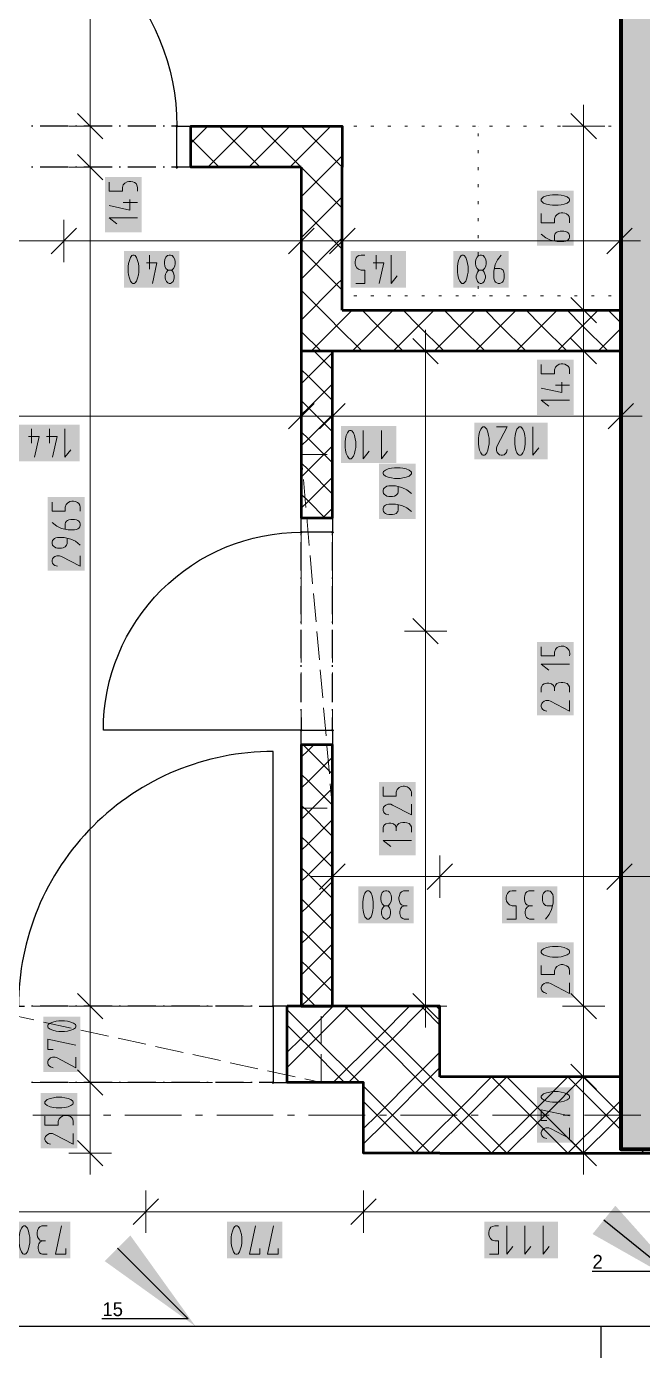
# Model space of a CAD drawing. Header units: millimetres. Extents: x 0 to 594, y 0 to 420.
# Drawn here: x 388.53 to 410.86, y 246.69 to 294.66 of the extents above; entities that cross this region are included whole.
import ezdxf
from ezdxf import colors
from ezdxf.entities.mleader import LeaderData, LeaderLine
from ezdxf.math import Vec2, Vec3

# ---------------------------------------------------------------- set-up
doc = ezdxf.new("R2010")
doc.units = ezdxf.units.MM
doc.header["$LTSCALE"] = 8
for name, color, linetype in [('PDF_Dvere', 7, 'Continuous'), ('PDF_Koty delkove', 7, 'Continuous'), ('PDF_Nabytek', 7, 'Continuous'), ('PDF_Osy hlavni', 7, 'Continuous'), ('PDF_Preklady', 7, 'Continuous'), ('PDF_Pricky zdene', 7, 'Continuous'), ('PDF_Steny akusticke', 7, 'Continuous'), ('PDF_Steny obvodove nosne', 7, 'Continuous'), ('RED_2.5mm^2', 1, 'Continuous'), ('SYMS', 7, 'Continuous')]:
    doc.layers.add(name, color=color, linetype=linetype)

msp = doc.modelspace()

# ---------------------------------------------------------------- linework, layer by layer
at = {"layer": 'PDF_Dvere', "lineweight": 25}
for points in [[(385.782, 291.046), (385.782, 299.246, -0.414214), (393.982, 291.046), (393.788, 291.046)], [(398.492, 269.621), (398.492, 269.163), (391.317, 269.163, -0.414214), (398.492, 276.338)], [(396.966, 259.169), (397.467, 259.169), (397.467, 268.394, 0.414214), (388.242, 259.169), (388.458, 259.169)]]:
    msp.add_lwpolyline(points, format="xyb", dxfattribs=at)
for points in [[(388.766, 291.046), (388.714, 291.046)], [(390.047, 291.046), (389.022, 291.046)], [(390.354, 291.046), (390.303, 291.046)], [(391.636, 291.046), (390.611, 291.046)], [(391.943, 291.046), (391.892, 291.046)], [(393.224, 291.046), (392.199, 291.046)], [(393.532, 291.046), (393.481, 291.046)], [(388.766, 289.56), (388.714, 289.56)], [(390.047, 289.56), (389.022, 289.56)], [(390.354, 289.56), (390.303, 289.56)], [(391.636, 289.56), (390.611, 289.56)], [(391.943, 289.56), (391.892, 289.56)], [(393.224, 289.56), (392.199, 289.56)], [(393.532, 289.56), (393.481, 289.56)], [(393.982, 289.56), (393.788, 289.56)], [(398.492, 276.233), (398.492, 276.284)], [(398.492, 274.951), (398.492, 275.976)], [(399.62, 276.233), (399.62, 276.284)], [(399.62, 274.951), (399.62, 275.976)], [(398.492, 274.644), (398.492, 274.695)], [(398.492, 273.363), (398.492, 274.388)], [(399.62, 274.644), (399.62, 274.695)], [(399.62, 273.363), (399.62, 274.388)], [(398.492, 273.055), (398.492, 273.106)], [(399.62, 273.055), (399.62, 273.106)], [(398.492, 271.774), (398.492, 272.799)], [(399.62, 271.774), (399.62, 272.799)], [(398.492, 271.466), (398.492, 271.518)], [(399.62, 271.466), (399.62, 271.518)], [(398.492, 270.185), (398.492, 271.21)], [(399.62, 270.185), (399.62, 271.21)], [(398.492, 269.878), (398.492, 269.929)], [(399.62, 269.878), (399.62, 269.929)], [(399.62, 269.163), (399.62, 269.621)], [(388.766, 259.169), (388.714, 259.169)], [(390.047, 259.169), (389.022, 259.169)], [(390.354, 259.169), (390.303, 259.169)], [(391.636, 259.169), (390.611, 259.169)], [(391.943, 259.169), (391.892, 259.169)], [(393.224, 259.169), (392.199, 259.169)], [(393.532, 259.169), (393.481, 259.169)], [(394.813, 259.169), (393.788, 259.169)], [(395.121, 259.169), (395.069, 259.169)], [(396.402, 259.169), (395.377, 259.169)], [(396.709, 259.169), (396.658, 259.169)], [(388.766, 256.401), (388.714, 256.401)], [(390.047, 256.401), (389.022, 256.401)], [(390.354, 256.401), (390.303, 256.401)], [(391.636, 256.401), (390.611, 256.401)], [(391.943, 256.401), (391.892, 256.401)], [(393.224, 256.401), (392.199, 256.401)], [(393.532, 256.401), (393.481, 256.401)], [(394.813, 256.401), (393.788, 256.401)], [(395.121, 256.401), (395.069, 256.401)], [(396.402, 256.401), (395.377, 256.401)], [(396.709, 256.401), (396.658, 256.401)], [(397.467, 256.401), (396.966, 256.401)]]:
    msp.add_lwpolyline(points, dxfattribs=at)
for points in [[(394.494, 289.56), (393.982, 289.56), (393.982, 291.046), (394.494, 291.046)], [(399.62, 276.85), (399.62, 276.338), (398.492, 276.338), (398.492, 276.85)], [(399.62, 269.163), (399.62, 268.65), (398.492, 268.65), (398.492, 269.163)], [(397.467, 256.401), (397.98, 256.401), (397.98, 259.169), (397.467, 259.169)]]:
    msp.add_lwpolyline(points, close=True, dxfattribs=at)
at = {"layer": 'PDF_Dvere', "lineweight": 25, "transparency": 33554559}
for points in [[(394.046, 291.046), (393.982, 290.982), (393.982, 291.11), (393.918, 291.046)], [(394.046, 289.56), (393.982, 289.496), (393.982, 289.624), (393.918, 289.56)], [(398.492, 276.273), (398.428, 276.338), (398.556, 276.338), (398.492, 276.402)], [(399.62, 276.273), (399.556, 276.338), (399.684, 276.338), (399.62, 276.402)], [(398.492, 269.099), (398.428, 269.163), (398.556, 269.163), (398.492, 269.227)], [(399.62, 269.099), (399.556, 269.163), (399.684, 269.163), (399.62, 269.227)], [(397.531, 259.169), (397.467, 259.105), (397.467, 259.233), (397.403, 259.169)], [(397.531, 256.401), (397.467, 256.337), (397.467, 256.466), (397.403, 256.401)]]:
    msp.add_solid(points, dxfattribs=at)
at = {"layer": 'PDF_Koty delkove', "lineweight": 18}
for points in [[(390.838, 253.839), (390.838, 256.401), (390.838, 259.169), (390.838, 261.649), (390.838, 289.56), (390.838, 291.046), (390.838, 340.194), (390.838, 344.089), (390.838, 360.489)], [(408.727, 291.046), (408.727, 291.815)], [(391.299, 290.585), (390.377, 291.507)], [(409.188, 290.585), (408.266, 291.507)], [(391.607, 291.046), (390.838, 291.046), (390.069, 291.046)], [(409.496, 291.046), (408.727, 291.046), (407.958, 291.046)], [(408.727, 253.839), (408.727, 256.606), (408.727, 259.169), (408.727, 282.897), (408.727, 284.384), (408.727, 291.046)], [(391.299, 289.099), (390.377, 290.021)], [(391.607, 289.56), (390.838, 289.56), (390.069, 289.56)], [(391.528, 289.02), (391.528, 288.692), (392.006, 288.692), (392.006, 288.829), (392.041, 288.924), (392.092, 288.979), (392.177, 289.033), (392.245, 289.047), (392.313, 289.047), (392.382, 289.033), (392.45, 289.006), (392.501, 288.965), (392.536, 288.911), (392.553, 288.829), (392.553, 288.692)], [(392.28, 288.39), (392.28, 288.007), (391.528, 288.172)], [(392.553, 288.281), (392.041, 288.281)], [(407.19, 287.88), (407.19, 287.551), (407.667, 287.551), (407.667, 287.688), (407.702, 287.784), (407.753, 287.839), (407.838, 287.893), (407.906, 287.907), (407.975, 287.907), (408.043, 287.893), (408.111, 287.866), (408.162, 287.825), (408.197, 287.771), (408.215, 287.688), (408.215, 287.551)], [(390.343, 287.35), (389.421, 286.427)], [(389.882, 287.657), (389.882, 286.888), (389.882, 286.12)], [(392.553, 287.733), (391.528, 287.733), (391.801, 287.515)], [(398.953, 287.35), (398.031, 286.427)], [(398.492, 287.657), (398.492, 286.888), (398.492, 286.12)], [(400.44, 287.35), (399.517, 286.427)], [(399.978, 287.657), (399.978, 286.888), (399.978, 286.12)], [(410.485, 287.35), (409.562, 286.427)], [(410.023, 287.657), (410.023, 286.888), (410.023, 286.12)], [(410.023, 286.888), (404.431, 286.888), (399.978, 286.888), (398.492, 286.888), (389.882, 286.888), (383.732, 286.888)], [(407.36, 287.003), (407.19, 287.141)], [(407.667, 286.894), (407.667, 287.086), (407.685, 287.141), (407.718, 287.182), (407.753, 287.209), (407.804, 287.236), (407.872, 287.25), (408.009, 287.25), (408.077, 287.236), (408.128, 287.209), (408.162, 287.182), (408.197, 287.141), (408.215, 287.086), (408.215, 287.031), (408.197, 286.976), (408.162, 286.935), (408.128, 286.908), (408.077, 286.88), (408.009, 286.866), (407.77, 286.866), (407.531, 286.921), (407.36, 287.003)], [(410.023, 286.888), (410.792, 286.888)], [(392.985, 286.376), (392.985, 285.863)], [(400.467, 285.351), (400.795, 285.351), (400.795, 285.828), (400.658, 285.828), (400.563, 285.863), (400.508, 285.915), (400.453, 286), (400.439, 286.067), (400.439, 286.136), (400.453, 286.205), (400.481, 286.272), (400.522, 286.324), (400.576, 286.358), (400.658, 286.376), (400.795, 286.376)], [(401.206, 286.376), (401.206, 285.863)], [(401.754, 286.376), (401.754, 285.351), (401.972, 285.623)], [(404.152, 285.965), (404.152, 285.76), (404.166, 285.658), (404.193, 285.538), (404.234, 285.436), (404.288, 285.367), (404.316, 285.351), (404.37, 285.351), (404.398, 285.367), (404.453, 285.436), (404.494, 285.538), (404.522, 285.658), (404.536, 285.76), (404.536, 285.965), (404.522, 286.067), (404.494, 286.187), (404.453, 286.29), (404.398, 286.358), (404.37, 286.376), (404.316, 286.376), (404.288, 286.358), (404.234, 286.29), (404.193, 286.187), (404.166, 286.067)], [(405.179, 286.221), (405.138, 286.307), (405.083, 286.358), (405.027, 286.376), (404.973, 286.376), (404.918, 286.358), (404.863, 286.307), (404.823, 286.221), (404.809, 286.136)], [(405.74, 286.376), (405.602, 286.205), (405.52, 286.033), (405.466, 285.795), (405.466, 285.555), (405.48, 285.487), (405.507, 285.436), (405.534, 285.402), (405.575, 285.367), (405.63, 285.351), (405.685, 285.351), (405.74, 285.367), (405.781, 285.402), (405.808, 285.436), (405.836, 285.487), (405.85, 285.555), (405.85, 285.692), (405.836, 285.76), (405.808, 285.828), (405.74, 285.88), (405.685, 285.897), (405.493, 285.897)], [(392.876, 286.102), (393.26, 286.102), (393.095, 285.351)], [(401.096, 286.102), (401.48, 286.102), (401.315, 285.351)], [(404.166, 286.067), (404.152, 285.965)], [(404.809, 286.136), (404.809, 286.067), (404.823, 285.982), (404.863, 285.897), (404.918, 285.846), (404.945, 285.828), (405.055, 285.828), (405.083, 285.846), (405.138, 285.897), (405.179, 285.982), (405.193, 286.067), (405.193, 286.136), (405.179, 286.221)], [(393.697, 285.351), (393.656, 285.367), (393.601, 285.418), (393.574, 285.487), (393.56, 285.555), (393.56, 285.623), (393.574, 285.692), (393.601, 285.76), (393.642, 285.811), (393.669, 285.828)], [(393.78, 285.828), (393.807, 285.811), (393.848, 285.76), (393.875, 285.692), (393.889, 285.623), (393.889, 285.555), (393.875, 285.487), (393.848, 285.418), (393.793, 285.367), (393.752, 285.351), (393.697, 285.351)], [(405.055, 285.828), (405.083, 285.811), (405.124, 285.76), (405.151, 285.692), (405.165, 285.623), (405.165, 285.555), (405.151, 285.487), (405.124, 285.418), (405.069, 285.367), (405.027, 285.351), (404.973, 285.351), (404.932, 285.367), (404.877, 285.418), (404.85, 285.487), (404.836, 285.555), (404.836, 285.623), (404.85, 285.692), (404.877, 285.76), (404.918, 285.811), (404.945, 285.828)], [(409.188, 283.922), (408.266, 284.845)], [(409.496, 284.384), (408.727, 284.384), (407.958, 284.384)], [(402.997, 282.897), (402.997, 283.666)], [(403.458, 282.436), (402.535, 283.359)], [(409.188, 282.436), (408.266, 283.359)], [(403.765, 282.897), (402.997, 282.897), (402.228, 282.897)], [(402.997, 259.169), (402.997, 272.75), (402.997, 282.897)], [(409.496, 282.897), (408.727, 282.897), (407.958, 282.897)], [(407.19, 282.409), (407.19, 282.081), (407.667, 282.081), (407.667, 282.218), (407.702, 282.313), (407.753, 282.368), (407.838, 282.423), (407.906, 282.437), (407.975, 282.437), (408.043, 282.423), (408.111, 282.395), (408.162, 282.354), (408.197, 282.3), (408.215, 282.218), (408.215, 282.081)], [(407.941, 281.779), (407.941, 281.396), (407.19, 281.561)], [(408.215, 281.67), (407.702, 281.67)], [(398.492, 281.308), (398.492, 280.539), (398.492, 279.77)], [(399.62, 281.308), (399.62, 280.539), (399.62, 279.77)], [(408.215, 281.122), (407.19, 281.122), (407.462, 280.904)], [(410.075, 281.308), (410.075, 280.539), (410.075, 279.77)], [(398.953, 281), (398.031, 280.078)], [(400.081, 281), (399.158, 280.078)], [(410.536, 281), (409.613, 280.078)], [(410.075, 280.539), (406.452, 280.539), (399.62, 280.539), (398.492, 280.539), (383.732, 280.539)], [(405.57, 280.151), (405.954, 280.151), (405.597, 279.467), (405.57, 279.398), (405.57, 279.296), (405.597, 279.228), (405.638, 279.177), (405.679, 279.142), (405.734, 279.126), (405.789, 279.126), (405.844, 279.142)], [(406.884, 280.151), (406.884, 279.126), (407.103, 279.398)], [(410.075, 280.539), (410.843, 280.539)], [(388.602, 279.806), (388.986, 279.806), (388.821, 279.055)], [(388.712, 280.08), (388.712, 279.567)], [(389.259, 279.806), (389.643, 279.806), (389.478, 279.055)], [(389.369, 280.08), (389.369, 279.567)], [(389.916, 280.08), (389.916, 279.055), (390.135, 279.327)], [(400.081, 279.615), (400.081, 279.41), (400.095, 279.309), (400.122, 279.189), (400.163, 279.087), (400.217, 279.018), (400.245, 279.001), (400.299, 279.001), (400.327, 279.018), (400.381, 279.087), (400.422, 279.189), (400.45, 279.309), (400.464, 279.41), (400.464, 279.615), (400.45, 279.718), (400.422, 279.838), (400.381, 279.94), (400.327, 280.009), (400.299, 280.026), (400.245, 280.026)], [(400.245, 280.026), (400.217, 280.009), (400.163, 279.94), (400.122, 279.838), (400.095, 279.718), (400.081, 279.615)], [(400.738, 280.026), (400.738, 279.001), (400.956, 279.274)], [(401.395, 280.026), (401.395, 279.001), (401.613, 279.274)], [(405.844, 279.142), (405.885, 279.177), (405.926, 279.228), (405.954, 279.33)], [(402.484, 277.742), (402.313, 277.879), (402.142, 277.961), (401.903, 278.016), (401.663, 278.016), (401.595, 278.002), (401.544, 277.975), (401.51, 277.948), (401.476, 277.906), (401.459, 277.851), (401.459, 277.797), (401.476, 277.742), (401.51, 277.701), (401.544, 277.674), (401.595, 277.646), (401.663, 277.632), (401.8, 277.632), (401.868, 277.646), (401.937, 277.674), (401.988, 277.742)], [(401.988, 277.742), (402.005, 277.797), (402.005, 277.989)], [(389.456, 277.432), (389.456, 277.103), (389.934, 277.103), (389.934, 277.24), (389.968, 277.336), (390.02, 277.391), (390.105, 277.445), (390.172, 277.459), (390.241, 277.459), (390.31, 277.445), (390.377, 277.418), (390.429, 277.377), (390.463, 277.323), (390.481, 277.24), (390.481, 277.103)], [(402.484, 277.085), (402.313, 277.222), (402.142, 277.304), (401.903, 277.359), (401.663, 277.359), (401.595, 277.345), (401.544, 277.318), (401.51, 277.29), (401.476, 277.249), (401.459, 277.194), (401.459, 277.14), (401.476, 277.085), (401.51, 277.044), (401.544, 277.017), (401.595, 276.989), (401.663, 276.975), (401.8, 276.975), (401.868, 276.989), (401.937, 277.017), (401.988, 277.085), (402.005, 277.14), (402.005, 277.332)], [(389.934, 276.446), (389.934, 276.638), (389.951, 276.693), (389.985, 276.734), (390.02, 276.761), (390.07, 276.788), (390.139, 276.802), (390.275, 276.802), (390.344, 276.788), (390.395, 276.761), (390.429, 276.734), (390.463, 276.693), (390.481, 276.638), (390.481, 276.583), (390.463, 276.528), (390.429, 276.487), (390.395, 276.46), (390.344, 276.432), (390.275, 276.418), (390.036, 276.418), (389.797, 276.473), (389.626, 276.555), (389.456, 276.693)], [(390.481, 275.871), (390.31, 276.008), (390.139, 276.091), (389.9, 276.145), (389.66, 276.145), (389.592, 276.131), (389.541, 276.104), (389.507, 276.077), (389.472, 276.036), (389.456, 275.981), (389.456, 275.926), (389.472, 275.871), (389.507, 275.83), (389.541, 275.803), (389.592, 275.775), (389.66, 275.761), (389.797, 275.761), (389.865, 275.775), (389.934, 275.803), (389.985, 275.871), (390.002, 275.926), (390.002, 276.118)], [(390.481, 275.488), (390.481, 275.104), (389.797, 275.461), (389.729, 275.488), (389.626, 275.488), (389.558, 275.461), (389.507, 275.42), (389.472, 275.379), (389.456, 275.323), (389.456, 275.269), (389.472, 275.214), (389.507, 275.173), (389.558, 275.132), (389.66, 275.104)], [(403.458, 272.289), (402.535, 273.211)], [(403.765, 272.75), (402.997, 272.75), (402.228, 272.75)], [(408.215, 271.554), (407.19, 271.554), (407.462, 271.335)], [(407.19, 270.541), (407.19, 270.705), (407.206, 270.76), (407.241, 270.814), (407.292, 270.842), (407.394, 270.87), (407.462, 270.87), (407.565, 270.842), (407.633, 270.787), (407.667, 270.705), (407.667, 270.596)], [(408.215, 270.541), (408.215, 270.732), (408.18, 270.801), (408.128, 270.856), (408.043, 270.883), (407.975, 270.897), (407.906, 270.897), (407.821, 270.883), (407.753, 270.856), (407.702, 270.801), (407.667, 270.705)], [(408.215, 270.24), (408.215, 269.856), (407.531, 270.212), (407.462, 270.24), (407.36, 270.24), (407.292, 270.212), (407.241, 270.171), (407.206, 270.13), (407.19, 270.075), (407.19, 270.021), (407.206, 269.966), (407.241, 269.925), (407.292, 269.884), (407.394, 269.856)], [(402.484, 266.48), (402.484, 266.096), (401.8, 266.453), (401.732, 266.48), (401.629, 266.48), (401.562, 266.453), (401.51, 266.412), (401.476, 266.371), (401.459, 266.316), (401.459, 266.261), (401.476, 266.206), (401.51, 266.165), (401.562, 266.124), (401.663, 266.096)], [(401.459, 265.467), (401.459, 265.632), (401.476, 265.687), (401.51, 265.741), (401.562, 265.769), (401.663, 265.796), (401.732, 265.796), (401.834, 265.769), (401.903, 265.714), (401.937, 265.632), (401.937, 265.522)], [(402.484, 265.467), (402.484, 265.659), (402.449, 265.727), (402.398, 265.782), (402.313, 265.809), (402.244, 265.823), (402.176, 265.823), (402.09, 265.809), (402.023, 265.782), (401.972, 265.727), (401.937, 265.632)], [(402.484, 265.166), (401.459, 265.166), (401.732, 264.947)], [(400.081, 264.323), (399.158, 263.4)], [(399.62, 264.63), (399.62, 263.862), (399.62, 263.093)], [(403.976, 264.323), (403.053, 263.4)], [(403.515, 264.63), (403.515, 263.862), (403.515, 263.093)], [(410.485, 264.323), (409.562, 263.4)], [(410.023, 264.63), (410.023, 263.862), (410.023, 263.093)], [(399.62, 263.862), (398.851, 263.862)], [(433.291, 263.862), (432.163, 263.862), (426.69, 263.862), (419.824, 263.862), (414.707, 263.862), (412.176, 263.862), (410.743, 263.862), (410.023, 263.862), (403.515, 263.862), (399.62, 263.862)], [(402.388, 263.349), (402.197, 263.349), (402.128, 263.314), (402.073, 263.263), (402.046, 263.178), (402.032, 263.109), (402.032, 263.041), (402.046, 262.956), (402.073, 262.888), (402.128, 262.837), (402.224, 262.802)], [(405.961, 263.246), (406.002, 263.297), (406.056, 263.332), (406.139, 263.349), (406.276, 263.349)], [(406.933, 263.349), (406.741, 263.349), (406.673, 263.314), (406.618, 263.263), (406.591, 263.178), (406.577, 263.109), (406.577, 263.041), (406.591, 262.956), (406.618, 262.888), (406.673, 262.837), (406.768, 262.802)], [(407.343, 262.819), (407.302, 262.853), (407.275, 262.888), (407.248, 262.938), (407.234, 263.007), (407.234, 263.143), (407.248, 263.212), (407.275, 263.263), (407.302, 263.297), (407.343, 263.332), (407.398, 263.349), (407.453, 263.349), (407.508, 263.332), (407.549, 263.297), (407.576, 263.263), (407.604, 263.212), (407.618, 263.143), (407.618, 262.904), (407.563, 262.665), (407.481, 262.494), (407.343, 262.324)], [(405.947, 262.324), (406.276, 262.324), (406.276, 262.802), (406.139, 262.802), (406.043, 262.837), (405.988, 262.888), (405.934, 262.973), (405.92, 263.041), (405.92, 263.109), (405.934, 263.178), (405.961, 263.246)], [(401.717, 262.46), (401.69, 262.392), (401.635, 262.341), (401.594, 262.324), (401.54, 262.324), (401.498, 262.341), (401.443, 262.392), (401.416, 262.46), (401.402, 262.528), (401.402, 262.597), (401.416, 262.665), (401.443, 262.733), (401.485, 262.784), (401.512, 262.802)], [(401.622, 262.802), (401.649, 262.784), (401.69, 262.733), (401.717, 262.665), (401.731, 262.597), (401.731, 262.528), (401.717, 262.46)], [(402.388, 262.324), (402.224, 262.324), (402.169, 262.341), (402.114, 262.375), (402.087, 262.427), (402.059, 262.528), (402.059, 262.597), (402.087, 262.699), (402.142, 262.768), (402.224, 262.802), (402.333, 262.802)], [(406.933, 262.324), (406.768, 262.324), (406.713, 262.341), (406.659, 262.375), (406.631, 262.427), (406.604, 262.528), (406.604, 262.597), (406.631, 262.699), (406.686, 262.768), (406.768, 262.802), (406.878, 262.802)], [(407.59, 262.802), (407.398, 262.802), (407.343, 262.819)], [(407.804, 261.328), (407.599, 261.328), (407.497, 261.314), (407.377, 261.287), (407.275, 261.246), (407.206, 261.191), (407.19, 261.164), (407.19, 261.109), (407.206, 261.081), (407.275, 261.027), (407.377, 260.986), (407.497, 260.958), (407.599, 260.944), (407.804, 260.944)], [(407.804, 260.944), (407.906, 260.958), (408.026, 260.986), (408.128, 261.027), (408.197, 261.081), (408.215, 261.109), (408.215, 261.164), (408.197, 261.191), (408.128, 261.246), (408.026, 261.287), (407.906, 261.314), (407.804, 261.328)], [(407.19, 260.644), (407.19, 260.315), (407.667, 260.315), (407.667, 260.452), (407.702, 260.548), (407.753, 260.603), (407.838, 260.657), (407.906, 260.671), (407.975, 260.671), (408.043, 260.657), (408.111, 260.63), (408.162, 260.589), (408.197, 260.534), (408.215, 260.452), (408.215, 260.315)], [(408.215, 260.014), (408.215, 259.63), (407.531, 259.987), (407.462, 260.014), (407.36, 260.014), (407.292, 259.987), (407.241, 259.946), (407.206, 259.905), (407.19, 259.849), (407.19, 259.795), (407.206, 259.74), (407.241, 259.699), (407.292, 259.658), (407.394, 259.63)], [(391.299, 258.708), (390.377, 259.63)], [(403.458, 258.708), (402.535, 259.63)], [(409.188, 258.708), (408.266, 259.63)], [(391.607, 259.169), (390.838, 259.169), (390.069, 259.169)], [(403.765, 259.169), (402.997, 259.169), (402.228, 259.169)], [(402.997, 259.169), (402.997, 258.4)], [(409.496, 259.169), (408.727, 259.169), (407.958, 259.169)], [(389.914, 258.634), (389.709, 258.634), (389.608, 258.62), (389.488, 258.593), (389.386, 258.552), (389.317, 258.498), (389.3, 258.47), (389.3, 258.416)], [(389.3, 258.416), (389.317, 258.388), (389.386, 258.334), (389.488, 258.293), (389.608, 258.265), (389.709, 258.251), (389.914, 258.251), (390.017, 258.265), (390.137, 258.293), (390.239, 258.334), (390.308, 258.388), (390.325, 258.416), (390.325, 258.47), (390.308, 258.498), (390.239, 258.552), (390.137, 258.593), (390.017, 258.62), (389.914, 258.634)], [(389.504, 257.594), (389.3, 257.594), (389.3, 257.977), (390.325, 257.759)], [(390.325, 257.32), (390.325, 256.937), (389.642, 257.293), (389.573, 257.32), (389.471, 257.32), (389.403, 257.293), (389.352, 257.252), (389.317, 257.211), (389.3, 257.156), (389.3, 257.102), (389.317, 257.047), (389.352, 257.006), (389.403, 256.964), (389.504, 256.937)], [(391.299, 255.94), (390.377, 256.863)], [(409.188, 256.145), (408.266, 257.068)], [(391.607, 256.401), (390.838, 256.401), (390.069, 256.401)], [(409.496, 256.606), (408.727, 256.606), (407.958, 256.606)], [(407.804, 256.072), (407.599, 256.072), (407.497, 256.058), (407.377, 256.031), (407.275, 255.99), (407.206, 255.935), (407.19, 255.907), (407.19, 255.853), (407.206, 255.825), (407.275, 255.771), (407.377, 255.73), (407.497, 255.702), (407.599, 255.688), (407.804, 255.688), (407.906, 255.702)], [(407.906, 255.702), (408.026, 255.73), (408.128, 255.771), (408.197, 255.825), (408.215, 255.853), (408.215, 255.907), (408.197, 255.935), (408.128, 255.99), (408.026, 256.031), (407.906, 256.058), (407.804, 256.072)], [(389.201, 255.181), (389.201, 254.852), (389.679, 254.852), (389.679, 254.989), (389.713, 255.085), (389.765, 255.14), (389.85, 255.194), (389.917, 255.208), (389.986, 255.208), (390.055, 255.194), (390.122, 255.167), (390.174, 255.126)], [(407.394, 255.031), (407.19, 255.031), (407.19, 255.415), (408.215, 255.196)], [(390.174, 255.126), (390.209, 255.072), (390.226, 254.989), (390.226, 254.852)], [(408.215, 254.758), (408.215, 254.374), (407.531, 254.73), (407.462, 254.758), (407.36, 254.758), (407.292, 254.73), (407.241, 254.689), (407.206, 254.648), (407.19, 254.593), (407.19, 254.539), (407.206, 254.484), (407.241, 254.443), (407.292, 254.402), (407.394, 254.374)], [(390.226, 254.551), (390.226, 254.167), (389.542, 254.524), (389.474, 254.551), (389.371, 254.551), (389.303, 254.524), (389.252, 254.483), (389.217, 254.442), (389.201, 254.387), (389.201, 254.332), (389.217, 254.277), (389.252, 254.236), (389.303, 254.195), (389.405, 254.167)], [(391.299, 253.378), (390.377, 254.3)], [(409.188, 253.378), (408.266, 254.3)], [(391.607, 253.839), (390.838, 253.839), (390.069, 253.839)], [(390.838, 253.839), (390.838, 253.07)], [(409.496, 253.839), (408.727, 253.839), (407.958, 253.839)], [(408.727, 253.839), (408.727, 253.07)], [(392.855, 252.489), (392.855, 251.721), (392.855, 250.952)], [(400.747, 252.489), (400.747, 251.721), (400.747, 250.952)], [(393.316, 252.182), (392.394, 251.259)], [(401.208, 252.182), (400.286, 251.259)], [(412.176, 251.721), (400.747, 251.721), (392.855, 251.721), (385.372, 251.721), (307.678, 251.721), (300.196, 251.721), (292.969, 251.721), (290.356, 251.721), (282.156, 251.721), (280.977, 251.721), (272.777, 251.721), (270.163, 251.721), (263.706, 251.721), (207.024, 251.721)], [(389.277, 251.208), (389.086, 251.208), (389.018, 251.173), (388.963, 251.122), (388.936, 251.037), (388.922, 250.968), (388.922, 250.9), (388.936, 250.815), (388.963, 250.747), (389.018, 250.696)], [(389.962, 250.387), (389.962, 250.183), (389.579, 250.183), (389.797, 251.208)], [(396.993, 250.387), (396.993, 250.183), (396.609, 250.183), (396.828, 251.208)], [(397.266, 250.183), (397.485, 251.208)], [(405.311, 250.183), (405.64, 250.183), (405.64, 250.661), (405.503, 250.661), (405.407, 250.696), (405.352, 250.747), (405.298, 250.832), (405.284, 250.9), (405.284, 250.968), (405.298, 251.037), (405.325, 251.105), (405.366, 251.156), (405.42, 251.191), (405.503, 251.208), (405.64, 251.208)], [(405.941, 251.208), (405.941, 250.183), (406.16, 250.456)], [(406.598, 251.208), (406.598, 250.183), (406.817, 250.456)], [(407.255, 251.208), (407.255, 250.183), (407.474, 250.456)], [(389.277, 250.183), (389.113, 250.183), (389.058, 250.2), (389.004, 250.234), (388.976, 250.286), (388.949, 250.387), (388.949, 250.456), (388.976, 250.558), (389.031, 250.627), (389.113, 250.661), (389.222, 250.661)], [(389.018, 250.696), (389.113, 250.661)], [(397.65, 250.387), (397.65, 250.183), (397.266, 250.183)]]:
    msp.add_lwpolyline(points, dxfattribs=at)
for points in [[(407.804, 288.564), (407.599, 288.564), (407.497, 288.55), (407.377, 288.523), (407.275, 288.482), (407.206, 288.428), (407.19, 288.4), (407.19, 288.345), (407.206, 288.318), (407.275, 288.263), (407.377, 288.222), (407.497, 288.194), (407.599, 288.18), (407.804, 288.18), (407.906, 288.194), (408.026, 288.222), (408.128, 288.263), (408.197, 288.318), (408.215, 288.345), (408.215, 288.4), (408.197, 288.428), (408.128, 288.482), (408.026, 288.523), (407.906, 288.55)], [(392.219, 285.965), (392.219, 285.76), (392.233, 285.658), (392.26, 285.538), (392.301, 285.436), (392.355, 285.367), (392.383, 285.351), (392.438, 285.351), (392.465, 285.367), (392.52, 285.436), (392.561, 285.538), (392.589, 285.658), (392.603, 285.76), (392.603, 285.965), (392.589, 286.067), (392.561, 286.187), (392.52, 286.29), (392.465, 286.358), (392.438, 286.376), (392.383, 286.376), (392.355, 286.358), (392.301, 286.29), (392.26, 286.187), (392.233, 286.067)], [(393.533, 286.136), (393.533, 286.067), (393.547, 285.982), (393.587, 285.897), (393.642, 285.846), (393.669, 285.828), (393.78, 285.828), (393.807, 285.846), (393.862, 285.897), (393.903, 285.982), (393.917, 286.067), (393.917, 286.136), (393.903, 286.221), (393.862, 286.307), (393.807, 286.358), (393.752, 286.376), (393.697, 286.376), (393.642, 286.358), (393.587, 286.307), (393.547, 286.221)], [(404.913, 279.74), (404.913, 279.535), (404.927, 279.433), (404.954, 279.313), (404.995, 279.211), (405.049, 279.142), (405.077, 279.126), (405.132, 279.126), (405.16, 279.142), (405.214, 279.211), (405.255, 279.313), (405.283, 279.433), (405.297, 279.535), (405.297, 279.74), (405.283, 279.842), (405.255, 279.962), (405.214, 280.065), (405.16, 280.133), (405.132, 280.151), (405.077, 280.151), (405.049, 280.133), (404.995, 280.065), (404.954, 279.962), (404.927, 279.842)], [(406.227, 279.74), (406.227, 279.535), (406.241, 279.433), (406.268, 279.313), (406.309, 279.211), (406.364, 279.142), (406.391, 279.126), (406.446, 279.126), (406.474, 279.142), (406.528, 279.211), (406.569, 279.313), (406.597, 279.433), (406.611, 279.535), (406.611, 279.74), (406.597, 279.842), (406.569, 279.962), (406.528, 280.065), (406.474, 280.133), (406.446, 280.151), (406.391, 280.151), (406.364, 280.133), (406.309, 280.065), (406.268, 279.962), (406.241, 279.842)], [(402.073, 278.673), (401.868, 278.673), (401.767, 278.659), (401.647, 278.632), (401.544, 278.591), (401.476, 278.536), (401.459, 278.508), (401.459, 278.454), (401.476, 278.426), (401.544, 278.372), (401.647, 278.331), (401.767, 278.303), (401.868, 278.289), (402.073, 278.289), (402.176, 278.303), (402.295, 278.331), (402.398, 278.372), (402.467, 278.426), (402.484, 278.454), (402.484, 278.508), (402.467, 278.536), (402.398, 278.591), (402.295, 278.632), (402.176, 278.659)], [(400.718, 262.938), (400.718, 262.733), (400.732, 262.632), (400.759, 262.512), (400.8, 262.409), (400.855, 262.341), (400.883, 262.324), (400.937, 262.324), (400.965, 262.341), (401.019, 262.409), (401.06, 262.512), (401.088, 262.632), (401.102, 262.733), (401.102, 262.938), (401.088, 263.041), (401.06, 263.16), (401.019, 263.263), (400.965, 263.332), (400.937, 263.349), (400.883, 263.349), (400.855, 263.332), (400.8, 263.263), (400.759, 263.16), (400.732, 263.041)], [(401.375, 263.109), (401.375, 263.041), (401.389, 262.956), (401.429, 262.87), (401.485, 262.819), (401.512, 262.802), (401.622, 262.802), (401.649, 262.819), (401.704, 262.87), (401.745, 262.956), (401.759, 263.041), (401.759, 263.109), (401.745, 263.194), (401.704, 263.28), (401.649, 263.332), (401.594, 263.349), (401.54, 263.349), (401.485, 263.332), (401.429, 263.28), (401.389, 263.194)], [(389.815, 255.865), (389.61, 255.865), (389.508, 255.851), (389.389, 255.824), (389.286, 255.783), (389.217, 255.729), (389.201, 255.701), (389.201, 255.646), (389.217, 255.619), (389.286, 255.564), (389.389, 255.523), (389.508, 255.495), (389.61, 255.481), (389.815, 255.481), (389.917, 255.495), (390.037, 255.523), (390.14, 255.564), (390.209, 255.619), (390.226, 255.646), (390.226, 255.701), (390.209, 255.729), (390.14, 255.783), (390.037, 255.824), (389.917, 255.851)], [(388.265, 250.797), (388.265, 250.592), (388.279, 250.491), (388.306, 250.371), (388.347, 250.268), (388.401, 250.2), (388.429, 250.183), (388.483, 250.183), (388.511, 250.2), (388.565, 250.268), (388.606, 250.371), (388.634, 250.491), (388.648, 250.592), (388.648, 250.797), (388.634, 250.9), (388.606, 251.02), (388.565, 251.122), (388.511, 251.191), (388.483, 251.208), (388.429, 251.208), (388.401, 251.191), (388.347, 251.122), (388.306, 251.02), (388.279, 250.9)], [(395.952, 250.797), (395.952, 250.592), (395.966, 250.491), (395.993, 250.371), (396.034, 250.268), (396.088, 250.2), (396.116, 250.183), (396.171, 250.183), (396.198, 250.2), (396.253, 250.268), (396.294, 250.371), (396.322, 250.491), (396.336, 250.592), (396.336, 250.797), (396.322, 250.9), (396.294, 251.02), (396.253, 251.122), (396.198, 251.191), (396.171, 251.208), (396.116, 251.208), (396.088, 251.191), (396.034, 251.122), (395.993, 251.02), (395.966, 250.9)]]:
    msp.add_lwpolyline(points, close=True, dxfattribs=at)
for points in [[(407.19, 272.184), (407.19, 271.855), (407.667, 271.855), (407.667, 271.992), (407.702, 272.088, -0.84385), (408.215, 271.855)], [(401.459, 267.11), (401.459, 266.781), (401.937, 266.781), (401.937, 266.919), (401.972, 267.014, -0.843855), (402.484, 266.781)]]:
    msp.add_lwpolyline(points, format="xyb", dxfattribs=at)
at = {"layer": 'PDF_Koty delkove', "color": 7, "lineweight": 18, "true_color": 0xffffff, "transparency": 33554559}
for points in [[(392.707, 287.196), (392.707, 289.201), (391.375, 287.196), (391.375, 289.201)], [(408.368, 286.713), (408.368, 288.717), (407.036, 286.713), (407.036, 288.717)], [(394.07, 286.53), (392.066, 286.53), (394.07, 285.197), (392.066, 285.197)], [(402.291, 286.53), (400.286, 286.53), (402.291, 285.197), (400.286, 285.197)], [(406.003, 286.53), (403.998, 286.53), (406.003, 285.197), (403.998, 285.197)], [(408.368, 280.585), (408.368, 282.59), (407.036, 280.585), (407.036, 282.59)], [(390.454, 280.233), (387.792, 280.233), (390.454, 278.901), (387.792, 278.901)], [(401.932, 280.18), (399.927, 280.18), (401.932, 278.848), (399.927, 278.848)], [(407.422, 280.305), (404.76, 280.305), (407.422, 278.972), (404.76, 278.972)], [(402.638, 276.821), (402.638, 278.826), (401.305, 276.821), (401.305, 278.826)], [(390.635, 274.95), (390.635, 277.612), (389.302, 274.95), (389.302, 277.612)], [(408.368, 269.702), (408.368, 272.364), (407.036, 269.702), (407.036, 272.364)], [(402.638, 264.629), (402.638, 267.29), (401.305, 264.629), (401.305, 267.29)], [(402.57, 263.503), (400.565, 263.503), (402.57, 262.17), (400.565, 262.17)], [(407.771, 263.503), (405.767, 263.503), (407.771, 262.17), (405.767, 262.17)], [(408.368, 259.476), (408.368, 261.481), (407.036, 259.476), (407.036, 261.481)], [(390.479, 256.783), (390.479, 258.788), (389.147, 256.783), (389.147, 258.788)], [(408.368, 254.22), (408.368, 256.225), (407.036, 254.22), (407.036, 256.225)], [(390.38, 254.014), (390.38, 256.018), (389.047, 254.014), (389.047, 256.018)], [(390.116, 251.362), (388.111, 251.362), (390.116, 250.029), (388.111, 250.029)], [(397.803, 251.362), (395.799, 251.362), (397.803, 250.029), (395.799, 250.029)], [(407.792, 251.362), (405.131, 251.362), (407.792, 250.029), (405.131, 250.029)]]:
    msp.add_solid(points, dxfattribs=at)
at = {"layer": 'PDF_Nabytek', "lineweight": 13}
for points in [[(399.978, 291.046), (399.978, 291.046)], [(400.502, 291.046), (400.399, 291.046)], [(401.117, 291.046), (401.014, 291.046)], [(401.732, 291.046), (401.629, 291.046)], [(402.347, 291.046), (402.244, 291.046)], [(402.962, 291.046), (402.859, 291.046)], [(403.577, 291.046), (403.474, 291.046)], [(404.192, 291.046), (404.089, 291.046)], [(404.807, 291.046), (404.704, 291.046)], [(404.898, 291.046), (404.898, 291.046)], [(404.898, 290.685), (404.898, 290.788)], [(405.422, 291.046), (405.319, 291.046)], [(406.037, 291.046), (405.934, 291.046)], [(406.652, 291.046), (406.549, 291.046)], [(407.267, 291.046), (407.164, 291.046)], [(407.882, 291.046), (407.779, 291.046)], [(408.497, 291.046), (408.394, 291.046)], [(409.112, 291.046), (409.009, 291.046)], [(409.727, 291.046), (409.624, 291.046)], [(410.023, 291.046), (410.023, 291.046)], [(404.898, 290.07), (404.898, 290.173)], [(404.898, 289.455), (404.898, 289.558)], [(404.898, 288.84), (404.898, 288.943)], [(404.898, 288.225), (404.898, 288.328)], [(404.898, 287.61), (404.898, 287.713)], [(404.898, 286.995), (404.898, 287.098)], [(404.898, 286.38), (404.898, 286.483)], [(404.898, 285.765), (404.898, 285.868)], [(404.898, 285.15), (404.898, 285.253)], [(399.978, 284.896), (399.978, 284.896)], [(400.502, 284.896), (400.399, 284.896)], [(401.117, 284.896), (401.014, 284.896)], [(401.732, 284.896), (401.629, 284.896)], [(402.347, 284.896), (402.244, 284.896)], [(402.962, 284.896), (402.859, 284.896)], [(403.577, 284.896), (403.474, 284.896)], [(404.192, 284.896), (404.089, 284.896)], [(404.807, 284.896), (404.704, 284.896)], [(404.898, 284.896), (404.898, 284.896)], [(405.422, 284.896), (405.319, 284.896)], [(406.037, 284.896), (405.934, 284.896)], [(406.652, 284.896), (406.549, 284.896)], [(407.267, 284.896), (407.164, 284.896)], [(407.882, 284.896), (407.779, 284.896)], [(408.497, 284.896), (408.394, 284.896)], [(409.112, 284.896), (409.009, 284.896)], [(409.727, 284.896), (409.624, 284.896)], [(410.023, 284.896), (410.023, 284.896)]]:
    msp.add_lwpolyline(points, dxfattribs=at)
at = {"layer": 'PDF_Osy hlavni', "lineweight": 18}
for points in [[(390.816, 255.223), (388.766, 255.223)], [(391.584, 255.223), (391.328, 255.223)], [(394.147, 255.223), (392.097, 255.223)], [(394.916, 255.223), (394.659, 255.223)], [(397.478, 255.223), (395.428, 255.223)], [(398.247, 255.223), (397.991, 255.223)], [(400.809, 255.223), (398.759, 255.223)], [(401.578, 255.223), (401.322, 255.223)], [(404.141, 255.223), (402.091, 255.223)], [(404.909, 255.223), (404.653, 255.223)], [(407.472, 255.223), (405.422, 255.223)], [(408.241, 255.223), (407.984, 255.223)], [(410.803, 255.223), (408.753, 255.223)]]:
    msp.add_lwpolyline(points, dxfattribs=at)
at = {"layer": 'PDF_Preklady', "lineweight": 18}
for points in [[(398.541, 278.607), (398.492, 279.156)], [(399.426, 279.156), (398.492, 279.156), (398.492, 278.539)], [(399.62, 278.539), (399.62, 279.156)], [(398.662, 277.229), (398.572, 278.25)], [(398.492, 277.155), (398.492, 278.18)], [(399.62, 277.155), (399.62, 278.18)], [(398.492, 275.771), (398.492, 276.796)], [(398.783, 275.851), (398.693, 276.872)], [(399.62, 275.771), (399.62, 276.796)], [(398.492, 274.388), (398.492, 275.413)], [(398.904, 274.472), (398.815, 275.493)], [(399.62, 274.388), (399.62, 275.413)], [(398.492, 273.004), (398.492, 274.029)], [(399.026, 273.094), (398.936, 274.115)], [(399.62, 273.004), (399.62, 274.029)], [(398.492, 271.62), (398.492, 272.645)], [(399.147, 271.715), (399.057, 272.736)], [(399.62, 271.62), (399.62, 272.645)], [(398.492, 270.236), (398.492, 271.261)], [(399.268, 270.337), (399.178, 271.358)], [(399.62, 270.236), (399.62, 271.261)], [(398.492, 268.853), (398.492, 269.878)], [(399.39, 268.958), (399.3, 269.98)], [(399.62, 268.853), (399.62, 269.878)], [(398.492, 267.469), (398.492, 268.494)], [(399.511, 267.58), (399.421, 268.601)], [(399.62, 267.469), (399.62, 268.494)], [(399.62, 267.11), (399.62, 266.344), (399.542, 267.223)], [(399.426, 266.344), (398.492, 266.344), (398.492, 267.11)], [(389.739, 259.169), (388.714, 259.169)], [(391.123, 259.169), (390.098, 259.169)], [(392.507, 259.169), (391.482, 259.169)], [(393.891, 259.169), (392.866, 259.169)], [(395.274, 259.169), (394.249, 259.169)], [(396.658, 259.169), (395.633, 259.169)], [(398.042, 259.169), (397.017, 259.169)], [(398.492, 259.169), (398.401, 259.169)], [(399.21, 259.169), (398.492, 259.169)], [(399.21, 259.167), (399.21, 259.169)], [(388.801, 258.668), (387.799, 258.886)], [(390.153, 258.374), (389.151, 258.592)], [(399.21, 257.783), (399.21, 258.808)], [(391.505, 258.079), (390.503, 258.297)], [(392.857, 257.785), (391.855, 258.003)], [(394.209, 257.49), (393.207, 257.708)], [(395.561, 257.196), (394.559, 257.414)], [(396.913, 256.902), (395.911, 257.12)], [(399.21, 257.424), (399.21, 256.401), (398.401, 256.401)], [(398.265, 256.607), (397.263, 256.825)], [(389.739, 256.401), (388.714, 256.401)], [(391.123, 256.401), (390.098, 256.401)], [(392.507, 256.401), (391.482, 256.401)], [(393.891, 256.401), (392.866, 256.401)], [(395.274, 256.401), (394.249, 256.401)], [(396.658, 256.401), (395.633, 256.401)], [(397.98, 256.401), (397.017, 256.401)], [(398.042, 256.401), (397.98, 256.401)], [(399.21, 256.401), (398.616, 256.531)]]:
    msp.add_lwpolyline(points, dxfattribs=at)
at = {"layer": 'PDF_Preklady', "lineweight": 18, "transparency": 33554559}
for points in [[(398.496, 279.11), (398.446, 279.152), (398.538, 279.16), (398.488, 279.202)], [(398.538, 279.156), (398.492, 279.11), (398.492, 279.202), (398.446, 279.156)], [(398.492, 279.11), (398.446, 279.156), (398.538, 279.156), (398.492, 279.202)], [(399.62, 279.11), (399.574, 279.156), (399.666, 279.156), (399.62, 279.202)], [(399.666, 279.156), (399.62, 279.11), (399.62, 279.202), (399.574, 279.156)], [(398.492, 276.804), (398.446, 276.85), (398.538, 276.85), (398.492, 276.896)], [(398.492, 276.804), (398.446, 276.85), (398.538, 276.85), (398.492, 276.896)], [(399.62, 276.804), (399.574, 276.85), (399.666, 276.85), (399.62, 276.896)], [(399.62, 276.804), (399.574, 276.85), (399.666, 276.85), (399.62, 276.896)], [(398.492, 268.604), (398.446, 268.65), (398.538, 268.65), (398.492, 268.696)], [(398.492, 268.604), (398.446, 268.65), (398.538, 268.65), (398.492, 268.696)], [(399.62, 268.604), (399.574, 268.65), (399.666, 268.65), (399.62, 268.696)], [(399.62, 268.604), (399.574, 268.65), (399.666, 268.65), (399.62, 268.696)], [(398.492, 266.298), (398.446, 266.344), (398.538, 266.344), (398.492, 266.39)], [(398.538, 266.344), (398.492, 266.298), (398.492, 266.39), (398.446, 266.344)], [(399.624, 266.298), (399.574, 266.34), (399.666, 266.348), (399.616, 266.39)], [(399.666, 266.344), (399.62, 266.298), (399.62, 266.39), (399.574, 266.344)], [(399.62, 266.298), (399.574, 266.344), (399.666, 266.344), (399.62, 266.39)], [(398.538, 259.169), (398.492, 259.123), (398.492, 259.215), (398.446, 259.169)], [(398.538, 259.169), (398.492, 259.123), (398.492, 259.215), (398.446, 259.169)], [(399.21, 259.123), (399.164, 259.169), (399.256, 259.169), (399.21, 259.215)], [(399.256, 259.169), (399.21, 259.123), (399.21, 259.215), (399.164, 259.169)], [(398.026, 256.401), (397.98, 256.355), (397.98, 256.448), (397.934, 256.401)], [(398.026, 256.401), (397.98, 256.355), (397.98, 256.448), (397.934, 256.401)], [(399.256, 256.401), (399.21, 256.355), (399.21, 256.448), (399.164, 256.401)], [(399.21, 256.355), (399.164, 256.401), (399.256, 256.401), (399.21, 256.448)], [(399.255, 256.392), (399.2, 256.356), (399.22, 256.447), (399.165, 256.411)]]:
    msp.add_solid(points, dxfattribs=at)
at = {"layer": 'PDF_Pricky zdene', "lineweight": 9}
for points in [[(395.11, 291.046), (394.494, 290.431)], [(396.596, 291.046), (395.315, 289.765), (395.11, 289.56)], [(397.006, 289.56), (396.801, 289.765), (395.52, 291.046)], [(398.082, 291.046), (396.801, 289.765), (396.596, 289.56)], [(398.492, 289.56), (398.287, 289.765), (397.006, 291.046)], [(399.568, 291.046), (398.287, 289.765), (398.082, 289.56)], [(399.978, 289.56), (399.773, 289.765), (398.492, 291.046)], [(399.978, 291.046), (399.978, 291.046)], [(395.52, 289.56), (395.315, 289.765), (394.494, 290.585)], [(399.978, 289.97), (399.773, 289.765), (399.568, 289.56), (398.492, 288.484)], [(399.978, 288.074), (399.773, 288.279), (398.492, 289.56)], [(399.978, 289.56), (399.978, 289.56)], [(399.978, 288.484), (399.773, 288.279), (398.492, 286.997)], [(399.978, 286.587), (399.773, 286.792), (398.492, 288.074)], [(399.978, 286.997), (399.773, 286.792), (398.492, 285.511)], [(399.978, 285.101), (399.773, 285.306), (398.492, 286.587)], [(399.978, 285.511), (399.773, 285.306), (398.492, 284.025)], [(399.62, 283.974), (398.492, 285.101)], [(399.927, 283.974), (399.773, 283.82), (398.851, 282.897)], [(400.696, 282.897), (399.773, 283.82), (399.62, 283.974)], [(400.337, 284.384), (399.978, 284.025), (399.927, 283.974)], [(401.823, 284.384), (401.26, 283.82), (400.337, 282.897)], [(402.182, 282.897), (401.26, 283.82), (400.696, 284.384)], [(403.31, 284.384), (402.746, 283.82), (401.823, 282.897)], [(403.668, 282.897), (402.746, 283.82), (402.182, 284.384)], [(404.796, 284.384), (404.232, 283.82), (403.31, 282.897)], [(405.155, 282.897), (404.232, 283.82), (403.668, 284.384)], [(406.282, 284.384), (405.718, 283.82), (404.796, 282.897)], [(406.641, 282.897), (405.718, 283.82), (405.155, 284.384)], [(407.768, 284.384), (407.205, 283.82), (406.282, 282.897)], [(408.127, 282.897), (407.205, 283.82), (406.641, 284.384)], [(409.255, 284.384), (408.691, 283.82), (407.768, 282.897)], [(409.613, 282.897), (408.691, 283.82), (408.127, 284.384)], [(410.074, 283.923), (409.613, 284.384)], [(399.21, 282.897), (398.492, 283.615)], [(410.074, 283.717), (409.255, 282.897)], [(398.543, 282.897), (398.492, 282.846)], [(399.62, 282.846), (398.748, 281.975)], [(399.62, 282.231), (398.953, 282.897)], [(399.62, 281.104), (398.748, 281.975), (398.492, 282.231)], [(398.748, 281.975), (398.492, 281.719)], [(399.62, 281.719), (398.748, 280.848)], [(399.62, 279.976), (398.748, 280.848), (398.492, 281.104)], [(398.748, 280.848), (398.492, 280.591)], [(399.62, 280.591), (398.748, 279.72)], [(399.62, 278.849), (398.748, 279.72), (398.492, 279.976)], [(398.748, 279.72), (398.492, 279.464)], [(399.62, 279.464), (398.748, 278.593)], [(399.62, 277.721), (398.748, 278.593), (398.492, 278.849)], [(398.748, 278.593), (398.492, 278.336)], [(399.62, 278.336), (398.748, 277.465)], [(399.363, 276.85), (398.748, 277.465), (398.492, 277.721)], [(398.748, 277.465), (398.492, 277.209)], [(399.62, 277.209), (399.261, 276.85)], [(399.62, 267.574), (398.748, 268.445), (398.543, 268.65)], [(398.953, 268.65), (398.748, 268.445)], [(398.748, 268.445), (398.492, 268.189)], [(399.62, 268.189), (398.748, 267.318)], [(399.62, 266.446), (398.748, 267.318), (398.492, 267.574)], [(398.748, 267.318), (398.492, 267.061)], [(399.62, 267.061), (398.748, 266.19)], [(399.62, 265.319), (398.748, 266.19), (398.492, 266.446)], [(398.748, 266.19), (398.492, 265.934)], [(399.62, 265.934), (398.748, 265.063)], [(399.62, 264.191), (398.748, 265.063), (398.492, 265.319)], [(398.748, 265.063), (398.492, 264.806)], [(399.62, 264.806), (398.748, 263.935)], [(399.62, 263.064), (398.748, 263.935), (398.492, 264.191)], [(398.748, 263.935), (398.492, 263.679)], [(399.62, 263.679), (398.748, 262.808)], [(399.62, 261.936), (398.748, 262.808), (398.492, 263.064)], [(398.748, 262.808), (398.492, 262.551)], [(399.62, 262.551), (398.748, 261.68)], [(399.62, 260.809), (398.748, 261.68), (398.492, 261.936)], [(398.748, 261.68), (398.492, 261.424)], [(399.62, 261.424), (398.748, 260.553), (398.492, 260.296)], [(399.62, 259.681), (398.748, 260.553), (398.492, 260.809)], [(399.62, 260.296), (398.748, 259.425), (398.492, 259.169)], [(399.005, 259.169), (398.748, 259.425), (398.492, 259.681)], [(399.62, 259.169), (399.62, 259.169)]]:
    msp.add_lwpolyline(points, dxfattribs=at)
at = {"layer": 'PDF_Pricky zdene', "lineweight": 50}
for points in [[(398.492, 289.56), (394.494, 289.56), (394.494, 291.046), (399.978, 291.046), (399.978, 289.56)], [(398.492, 289.56), (398.492, 283.974)], [(399.978, 284.384), (399.978, 289.56)], [(399.978, 284.384), (410.023, 284.384), (410.074, 284.384), (410.074, 282.897), (410.023, 282.897), (399.62, 282.897), (398.492, 282.897), (398.492, 279.156), (398.492, 276.85)], [(398.492, 283.974), (398.492, 282.897)], [(399.62, 276.85), (399.62, 279.156), (399.62, 282.897), (398.492, 282.897)], [(399.62, 276.85), (398.492, 276.85)], [(398.492, 268.65), (399.62, 268.65)], [(398.492, 268.65), (398.492, 266.344), (398.492, 259.169), (399.21, 259.169), (399.62, 259.169), (399.62, 266.344), (399.62, 268.65)]]:
    msp.add_lwpolyline(points, dxfattribs=at)
at = {"layer": 'PDF_Steny akusticke', "lineweight": 9}
for points in [[(397.98, 256.945), (398.748, 257.713), (399.025, 257.99), (399.608, 258.573), (400.204, 259.169)], [(400.614, 256.401), (399.025, 257.99), (398.748, 258.267), (398.597, 258.419), (397.98, 259.036)], [(398.748, 258.267), (398.955, 258.473), (399.65, 259.169)], [(402.828, 256.401), (401.516, 257.713), (401.239, 257.99), (400.518, 258.712), (400.06, 259.169)], [(400.204, 256.401), (401.516, 257.713), (401.793, 257.99), (402.874, 259.071), (402.971, 259.169)], [(403.381, 256.401), (401.793, 257.99), (401.516, 258.267), (400.998, 258.785), (400.614, 259.169)], [(401.516, 258.267), (402.221, 258.972), (402.418, 259.169)], [(403.515, 258.482), (402.919, 259.078), (402.828, 259.169)], [(403.515, 259.036), (403.399, 259.151), (403.381, 259.169)], [(400.06, 256.401), (398.748, 257.713), (398.472, 257.99), (398.116, 258.345), (397.98, 258.482)], [(398.472, 257.99), (398.748, 258.267)], [(399.65, 256.401), (401.239, 257.99), (401.516, 258.267)], [(397.98, 257.498), (398.472, 257.99)], [(402.418, 256.401), (403.515, 257.498)], [(402.971, 256.401), (403.515, 256.945)], [(400.747, 254.731), (401.239, 255.223), (401.516, 255.499), (402.418, 256.401)], [(400.747, 254.177), (401.516, 254.946), (401.793, 255.223), (402.971, 256.401)], [(403.515, 254.177), (403.176, 253.839), (401.793, 255.223), (401.516, 255.499), (400.747, 256.268)], [(403.515, 255.715), (402.828, 256.401)], [(403.515, 256.268), (403.381, 256.401)], [(410.075, 255.243), (409.818, 255.499), (408.711, 256.606), (407.328, 255.223), (407.051, 254.946), (405.944, 253.839), (404.56, 255.223), (404.283, 255.499), (403.515, 256.268)], [(403.515, 254.731), (404.007, 255.223), (404.283, 255.499), (405.39, 256.606)], [(410.075, 255.202), (409.818, 254.946), (408.711, 253.839), (407.328, 255.223), (407.051, 255.499), (405.944, 256.606), (404.56, 255.223), (404.283, 254.946)], [(406.774, 255.223), (405.39, 256.606)], [(406.774, 255.223), (407.051, 255.499), (408.158, 256.606)], [(409.542, 255.223), (408.158, 256.606)], [(403.515, 254.731), (402.623, 253.839), (401.516, 254.946), (401.239, 255.223), (400.747, 255.715)], [(403.515, 254.177), (404.283, 254.946), (404.007, 255.223), (403.515, 255.715)], [(409.542, 255.223), (409.818, 255.499), (410.075, 255.756)], [(407.051, 254.946), (406.774, 255.223), (405.39, 253.839)], [(409.818, 254.946), (409.542, 255.223), (408.158, 253.839)], [(405.39, 253.839), (404.283, 254.946)], [(408.158, 253.839), (407.051, 254.946)], [(410.075, 254.69), (409.818, 254.946)], [(410.925, 253.839), (410.772, 253.993)]]:
    msp.add_lwpolyline(points, dxfattribs=at)
at = {"layer": 'PDF_Steny akusticke', "lineweight": 50}
for points in [[(403.515, 253.839), (400.747, 253.839), (400.747, 256.401), (397.98, 256.401), (397.98, 259.169)], [(403.515, 256.606), (403.515, 259.169), (399.62, 259.169), (399.21, 259.169), (398.492, 259.169), (397.98, 259.169)], [(403.515, 253.839), (412.176, 253.839), (412.176, 256.606), (412.125, 256.606), (412.125, 253.993), (410.075, 253.993), (410.075, 256.606), (410.023, 256.606), (403.515, 256.606)]]:
    msp.add_lwpolyline(points, dxfattribs=at)
at = {"layer": 'PDF_Steny obvodove nosne', "lineweight": 70}
msp.add_lwpolyline([(410.075, 340.348), (410.075, 340.194), (410.075, 256.606), (410.075, 253.993), (412.125, 253.993), (412.125, 256.606), (412.125, 256.914), (412.125, 259.681), (412.125, 283.564), (412.125, 285.05), (412.125, 340.194), (412.125, 342.603), (410.075, 342.603)], dxfattribs=at)
at = {"layer": 'PDF_Steny obvodove nosne', "color": 9, "lineweight": 9, "true_color": 0xc0c0c0, "transparency": 33554559}
msp.add_solid([(412.125, 253.993), (412.125, 342.603), (410.075, 253.993), (410.075, 342.603)], dxfattribs=at)
at = {"layer": 'RED_2.5mm^2'}
for p, q in [((139.315, 247.573), (499.132, 247.573)), ((409.358, 200.34), (409.358, 247.573))]:
    msp.add_line(p, q, dxfattribs=at)

# ---------------------------------------------------------------- leaders
at = {"layer": 'SYMS'}
ml = msp.add_multileader_mtext('Standard', dxfattribs=at)
ml.set_content('2', color=256)
ml.set_leader_properties()
ml.build(insert=Vec2(0, 0))
ml.multileader.update_dxf_attribs({"text_right_attachment_type": 6, "dogleg_length": 0.36})
ctx = ml.context
ctx.base_point, ctx.char_height, ctx.plane_origin = Vec3(407.085, 249.907), 0.5, Vec3(412.576, 248.914)
ctx.right_attachment, ctx.text_align_type = 6, 2
notes = []
notes.append((ctx, [(0, (1, 1, 0), (411.779, 249.557), (-1, 0), 0.36, [(0, [(412.576, 248.914)], 0, [])])]))
ctx.mtext.insert, ctx.mtext.alignment, ctx.mtext.flow_direction = Vec3(409.419, 250.157), 3, 5
ml = msp.add_multileader_mtext('Standard', dxfattribs=at)
ml.set_content('15', color=256)
ml.set_leader_properties()
ml.build(insert=Vec2(0, 0))
ml.multileader.update_dxf_attribs({"text_right_attachment_type": 6, "dogleg_length": 0.36})
ctx = ml.context
ctx.base_point, ctx.char_height, ctx.plane_origin = Vec3(389.362, 248.189), 0.5, Vec3(394.659, 247.568)
ctx.right_attachment, ctx.text_align_type = 6, 2
notes.append((ctx, [(0, (1, 1, 0), (394.388, 247.839), (-1, 0), 0.36, [(0, [(394.659, 247.568)], 0, [])])]))
ctx.mtext.insert, ctx.mtext.alignment, ctx.mtext.flow_direction = Vec3(392.028, 248.439), 3, 5
for ctx, leaders in notes:
    for number, flags, end, landing, length, lines in leaders:
        leader = LeaderData()
        leader.index, (leader.has_last_leader_line, leader.has_dogleg_vector, leader.attachment_direction) = number, flags
        leader.last_leader_point, leader.dogleg_vector, leader.dogleg_length = Vec3(end), Vec3(landing), length
        for number, points, colour, breaks in lines:
            line = LeaderLine()
            line.index, line.vertices, line.color, line.breaks = number, Vec3.list(points), colors.encode_raw_color(colour), breaks
            leader.lines.append(line)
        ctx.leaders.append(leader)

doc.saveas('drawing.dxf')
